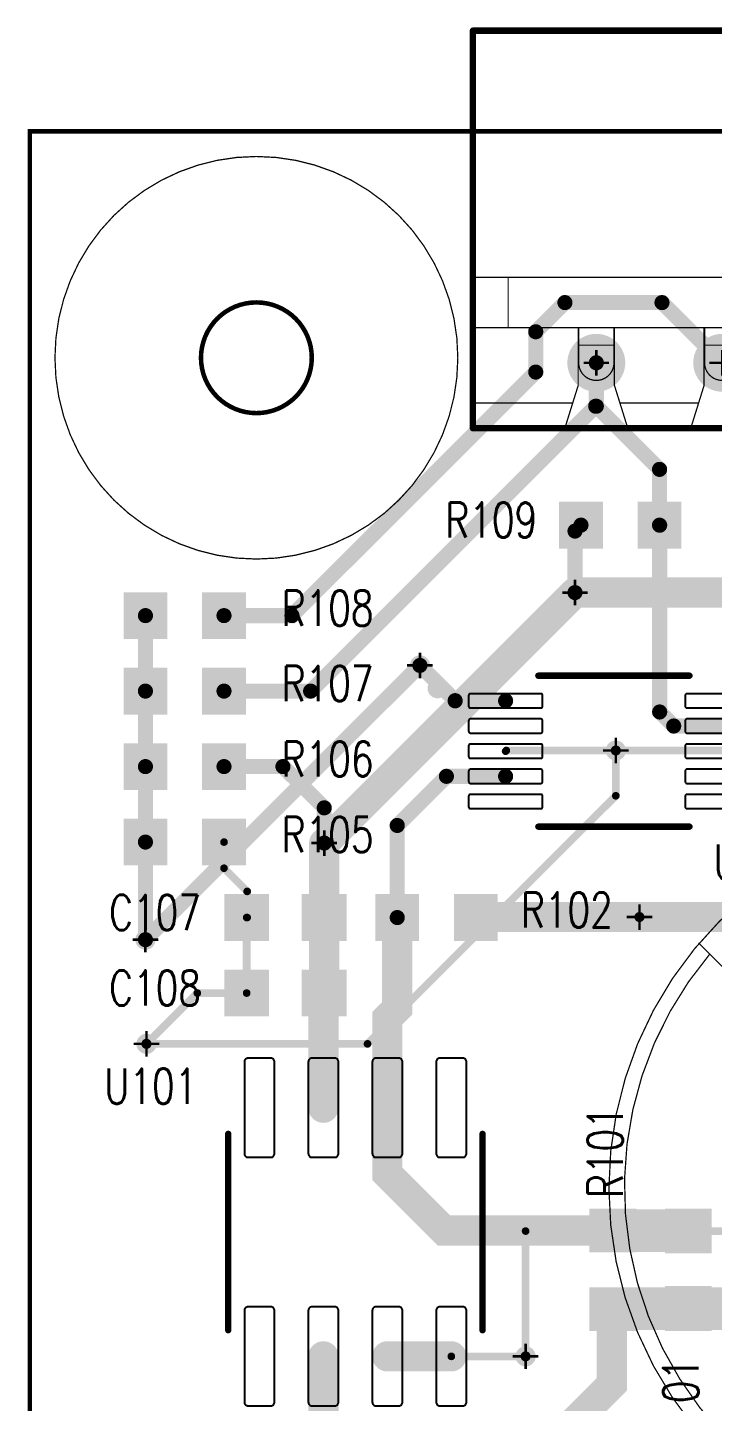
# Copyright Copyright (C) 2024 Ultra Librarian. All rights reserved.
# Model space of a CAD drawing. Extents: x -268 to -157, y -49 to -1.
# Drawn here: x -267.62 to -254.02, y -34.62 to -7.31 of the extents above; entities that cross this region are included whole.
import ezdxf
from ezdxf.enums import TextEntityAlignment as Align

# ---------------------------------------------------------------- set-up
doc = ezdxf.new("R2010")
doc.units = 0
for name, pattern in [('SIG_11', [2, 1, 1]), ('SIG_15', [2, 1, 1]), ('SIG_18', [2, 1, 1]), ('SIG_19', [2, 1, 1]), ('SIG_2', [2, 1, 1]), ('SIG_3', [2, 1, 1]), ('SIG_6', [2, 1, 1]), ('SIG_7', [2, 1, 1])]:
    doc.linetypes.add(name, pattern=pattern)
for name, color, linetype in [('2D_LINE_01', 4, 'CONTINUOUS'), ('BOARD_CUTOUT_00', 255, 'CONTINUOUS'), ('BOARD_OUTLINE_00', 255, 'CONTINUOUS'), ('DRIL_PLTE_THRU_01', 4, 'CONTINUOUS'), ('DRIL_PLTE_THRU_02', 216, 'CONTINUOUS'), ('DRIL_SYMBOL', 255, 'CONTINUOUS'), ('PADS_BOT', 6, 'CONTINUOUS'), ('PADS_INNER', 136, 'CONTINUOUS'), ('PADS_TOP', 136, 'CONTINUOUS'), ('PART_NAME_01', 255, 'CONTINUOUS'), ('PART_TOP_2DLINE_126', 255, 'CONTINUOUS'), ('TRACE_01', 4, 'CONTINUOUS'), ('TRACE_02', 6, 'CONTINUOUS'), ('VIAPTS', 4, 'CONTINUOUS')]:
    doc.layers.add(name, color=color, linetype=linetype)
doc.styles.add('W0$1', font='simplex', dxfattribs={"width": 0.75})

# ---------------------------------------------------------------- blocks, each defined once
blk = doc.blocks.new('SMOOTH_0$09')
at = {"const_width": 0.045}
blk.add_lwpolyline([(-0.0225, 0, 1), (0.0225, 0, 1)], format="xyb", close=True, dxfattribs=at)
blk = doc.blocks.new('BOARD_11')
at = {"layer": 'BOARD_CUTOUT_00', "const_width": 0.09}
blk.add_lwpolyline([(3.4, -4.5, 1), (5.6, -4.5, 1)], format="xyb", close=True, dxfattribs=at)
at = {"layer": 'BOARD_OUTLINE_00', "const_width": 0.09}
blk.add_lwpolyline([(0, 0), (0, -34), (65, -34), (65, 0)], close=True, dxfattribs=at)
at = {"layer": 'BOARD_OUTLINE_00'}
blk.add_blockref('SMOOTH_0$09', (0, 0), dxfattribs=at)
blk = doc.blocks.new('SMOOTH_0$0254')
at = {"const_width": 0.0127}
blk.add_lwpolyline([(-0.00635, 0, 1), (0.00635, 0, 1)], format="xyb", close=True, dxfattribs=at)
blk = doc.blocks.new('DRAWING_13')
at = {"layer": '2D_LINE_01', "const_width": 0.0254}
for points in [[(-38.7000006667, 7.4), (-23.8000006667, 7.4)], [(-38.7000006667, 7.4), (-38.7000006667, -0.5)], [(-47.5000006667, 5.4), (-47.5000006667, -28.6)], [(-38.7000006667, 5.4), (-47.5000006667, 5.4)], [(-23.8000006667, 2.5), (-38.7000006667, 2.5)], [(-38.0000006667, 1.5), (-38.0000006667, 2.5)], [(-23.8000006667, 1.5), (-38.7000006667, 1.5)], [(-36.6100006667, 1.5), (-36.6100006667, 0.35)], [(-36.6000006667, 1.5), (-36.6000006667, 0.8)], [(-35.9000006667, 1.5), (-35.9000006667, 0.8)], [(-35.8900006667, 0.35), (-35.8900006667, 1.5)], [(-34.1100006667, 1.5), (-34.1100006667, 0.35)], [(-34.1000006667, 1.5), (-34.1000006667, 0.8)], [(-35.9000006667, 1.15), (-36.6000006667, 1.15)], [(-33.4000006667, 1.15), (-34.1000006667, 1.15)], [(-36.6100006667, 0.35), (-36.8750006667, -0.5)], [(-35.8900006667, 0.35), (-35.6250006667, -0.5)], [(-34.1100006667, 0.35), (-34.3750006667, -0.5)], [(-38.7000006667, 0), (-36.719118, 0)], [(-34.219118, 0), (-35.7808826667, 0)], [(-38.7000006667, -0.5), (-36.8750006667, -0.5)], [(-35.6250006667, -0.5), (-34.3750006667, -0.5)], [(-30.8581473333, -14.0903433333), (-34.210542, -10.7379486667)]]:
    blk.add_lwpolyline(points, dxfattribs=at)
for points in [[(-47.0000006667, 0.9, 1), (-39.0000006667, 0.9, 1)], [(-44.1000006667, 0.9, 1), (-41.9000006667, 0.9, 1)], [(-35.9999753333, -15.5999873333, 1), (-20.9999753333, -15.5999873333, 1)]]:
    blk.add_lwpolyline(points, format="xyb", close=True, dxfattribs=at)
for points in [[(-36.6000006667, 0.8, 1), (-35.9000006667, 0.8)], [(-34.1000006667, 0.8, 1), (-33.4000006667, 0.8)], [(-33.9976993333, -10.9507913333, 23.8592771962), (-33.1491713333, -10.1022633333)]]:
    blk.add_lwpolyline(points, format="xyb", dxfattribs=at)
at = {"layer": '2D_LINE_01'}
for p in [(-38.7000006667, 7.4), (-38.7000006667, 7.4), (-47.5000006667, 5.4), (-47.5000006667, 5.4), (-38.7000006667, 5.4), (-38.7000006667, 2.5), (-38.0000006667, 2.5), (-38.7000006667, 1.5), (-38.0000006667, 1.5), (-36.6100006667, 1.5), (-36.6000006667, 1.5), (-35.9000006667, 1.5), (-35.8900006667, 1.5), (-34.1100006667, 1.5), (-34.1000006667, 1.5), (-36.6000006667, 1.15), (-35.9000006667, 1.15), (-34.1000006667, 1.15), (-36.6000006667, 0.8), (-36.6000006667, 0.8), (-35.9000006667, 0.8), (-35.9000006667, 0.8), (-34.1000006667, 0.8), (-34.1000006667, 0.8), (-36.6100006667, 0.35), (-36.6100006667, 0.35), (-35.8900006667, 0.35), (-35.8900006667, 0.35), (-34.1100006667, 0.35), (-34.1100006667, 0.35), (-38.7000006667, 0), (-36.719118, 0), (-35.7808826667, 0), (-34.219118, 0), (-38.7000006667, -0.5), (-38.7000006667, -0.5), (-36.8750006667, -0.5), (-36.8750006667, -0.5), (-35.6250006667, -0.5), (-35.6250006667, -0.5), (-34.3750006667, -0.5), (-34.3750006667, -0.5), (-34.210542, -10.7379486667), (-33.9976993333, -10.9507913333)]:
    blk.add_blockref('SMOOTH_0$0254', p, dxfattribs=at)
blk = doc.blocks.new('SMOOTH_0$127')
at = {"const_width": 0.0635}
blk.add_lwpolyline([(-0.03175, 0, 1), (0.03175, 0, 1)], format="xyb", close=True, dxfattribs=at)
blk = doc.blocks.new('PART_BODY_TOP_9')
at = {"layer": 'PART_TOP_2DLINE_126', "const_width": 0.1999993333}
blk.add_lwpolyline([(-3.5999926667, 1.25, 1), (-3.3999933333, 1.25, 1)], format="xyb", close=True, dxfattribs=at)
at = {"layer": 'PART_TOP_2DLINE_126', "const_width": 0.127}
for points in [[(-1.4999993333, 1.4999993333), (1.4999993333, 1.4999993333)], [(-1.4999993333, -1.4999993333), (1.4999993333, -1.4999993333)]]:
    blk.add_lwpolyline(points, dxfattribs=at)
at = {"layer": 'PART_TOP_2DLINE_126'}
for p in [(-1.4999993333, 1.4999993333), (1.4999993333, 1.4999993333), (-1.4999993333, -1.4999993333), (1.4999993333, -1.4999993333)]:
    blk.add_blockref('SMOOTH_0$127', p, dxfattribs=at)
blk = doc.blocks.new('DRIL_HOLE_0')
blk.add_lwpolyline([(0, 0, 1), (0, 0, 1)], format="xyb", close=True)
blk = doc.blocks.new('PAD_0')
blk.add_lwpolyline([(0, 0, 1), (0, 0, 1)], format="xyb", close=True)
blk = doc.blocks.new('PAD_17')
blk.add_lwpolyline([(-0.6999473333, -0.1399993333), (0.6999473333, -0.1399993333, 0.4142135624), (0.7349993333, -0.1049473333), (0.7349993333, 0.1049473333, 0.4142135624), (0.6999473333, 0.1399993333), (-0.6999473333, 0.1399993333, 0.4142135624), (-0.7349993333, 0.1049473333), (-0.7349993333, -0.1049473333, 0.4142135624)], format="xyb", close=True)
blk = doc.blocks.new('STK_TOP_103')
at = {"layer": 'DRIL_PLTE_THRU_01'}
blk.add_blockref('DRIL_HOLE_0', (0, 0), dxfattribs=at)
at = {"layer": 'DRIL_PLTE_THRU_02'}
blk.add_blockref('DRIL_HOLE_0', (0, 0), dxfattribs=at)
at = {"layer": 'PADS_BOT'}
blk.add_blockref('PAD_0', (0, 0), dxfattribs=at)
at = {"layer": 'PADS_INNER'}
blk.add_blockref('PAD_0', (0, 0), dxfattribs=at)
at = {"layer": 'PADS_TOP'}
blk.add_blockref('PAD_17', (0, 0), dxfattribs=at)
blk = doc.blocks.new('SYM_TOP_12')
for name, p in [('PART_BODY_TOP_9', (0, 0)), ('STK_TOP_103', (-2.1500006667, 1.0000006667)), ('STK_TOP_103', (2.1500006667, 1.0000006667)), ('STK_TOP_103', (-2.1500006667, 0.4999993333)), ('STK_TOP_103', (2.1500006667, 0.4999993333)), ('STK_TOP_103', (-2.1500006667, 0)), ('STK_TOP_103', (2.1500006667, 0)), ('STK_TOP_103', (-2.1500006667, -0.4999993333)), ('STK_TOP_103', (2.1500006667, -0.4999993333)), ('STK_TOP_103', (-2.1500006667, -1.0000006667)), ('STK_TOP_103', (2.1500006667, -1.0000006667))]:
    blk.add_blockref(name, p)
blk = doc.blocks.new('PART_TOP_22')
blk.add_blockref('SYM_TOP_12', (0, 0))
at = {"layer": 'PART_NAME_01', "style": 'W0$1', "width": 0.75}
blk.add_text('U6', height=0.7, dxfattribs=at).set_placement((1.978, -2.5563333333))
blk = doc.blocks.new('PAD_11')
at = {"const_width": 0.8900006667}
blk.add_lwpolyline([(-0.465, 0), (0.465, 0)], dxfattribs=at)
blk = doc.blocks.new('STK_TOP_109')
at = {"layer": 'DRIL_PLTE_THRU_01'}
blk.add_blockref('DRIL_HOLE_0', (0, 0), dxfattribs=at)
at = {"layer": 'DRIL_PLTE_THRU_02'}
blk.add_blockref('DRIL_HOLE_0', (0, 0), dxfattribs=at)
at = {"layer": 'PADS_BOT'}
blk.add_blockref('PAD_0', (0, 0), dxfattribs=at)
at = {"layer": 'PADS_INNER'}
blk.add_blockref('PAD_0', (0, 0), dxfattribs=at)
at = {"layer": 'PADS_TOP', "rotation": 90}
blk.add_blockref('PAD_11', (0, 0), dxfattribs=at)
blk = doc.blocks.new('SYM_TOP_8')
for p in [(-0.7700013333, 0), (0.7700013333, 0)]:
    blk.add_blockref('STK_TOP_109', p)
blk = doc.blocks.new('PART_TOP_23')
blk.add_blockref('SYM_TOP_8', (0, 0))
at = {"layer": 'PART_NAME_01', "style": 'W0$1', "width": 0.75}
blk.add_text('C101', height=0.7, rotation=-180, dxfattribs=at).set_placement((1.75, -0.4999993333), align=Align.TOP_RIGHT)
blk = doc.blocks.new('PART_TOP_25')
blk.add_blockref('SYM_TOP_8', (0, 0))
at = {"layer": 'PART_NAME_01', "style": 'W0$1', "width": 0.75}
blk.add_text('C107', height=0.7, dxfattribs=at).set_placement((-3.5, -0.25))
blk = doc.blocks.new('PART_TOP_26')
blk.add_blockref('SYM_TOP_8', (0, 0))
at = {"layer": 'PART_NAME_01', "style": 'W0$1', "width": 0.75}
blk.add_text('C108', height=0.7, dxfattribs=at).set_placement((-3.5, -0.25))
blk = doc.blocks.new('PART_BODY_TOP_3')
at = {"layer": 'PART_TOP_2DLINE_126', "const_width": 0.1999993333}
blk.add_lwpolyline([(-4.1399966667, 2.3049993333, 1), (-3.9399973333, 2.3049993333, 1)], format="xyb", close=True, dxfattribs=at)
at = {"layer": 'PART_TOP_2DLINE_126', "const_width": 0.127}
for points in [[(-1.9500013333, 2.5249986667), (1.9500013333, 2.5249986667)], [(-1.9500013333, -2.5249986667), (1.9500013333, -2.5249986667)]]:
    blk.add_lwpolyline(points, dxfattribs=at)
at = {"layer": 'PART_TOP_2DLINE_126'}
for p in [(-1.9500013333, 2.5249986667), (1.9500013333, 2.5249986667), (-1.9500013333, -2.5249986667), (1.9500013333, -2.5249986667)]:
    blk.add_blockref('SMOOTH_0$127', p, dxfattribs=at)
blk = doc.blocks.new('PAD_6')
blk.add_lwpolyline([(-0.9100706667, -0.2999993333), (0.9100706667, -0.2999993333, 0.4142135624), (0.9850006667, -0.2250693333), (0.9850006667, 0.2250693333, 0.4142135624), (0.9100706667, 0.2999993333), (-0.9100706667, 0.2999993333, 0.4142135624), (-0.9850006667, 0.2250693333), (-0.9850006667, -0.2250693333, 0.4142135624)], format="xyb", close=True)
blk = doc.blocks.new('STK_TOP_105')
at = {"layer": 'DRIL_PLTE_THRU_01'}
blk.add_blockref('DRIL_HOLE_0', (0, 0), dxfattribs=at)
at = {"layer": 'DRIL_PLTE_THRU_02'}
blk.add_blockref('DRIL_HOLE_0', (0, 0), dxfattribs=at)
at = {"layer": 'PADS_BOT'}
blk.add_blockref('PAD_0', (0, 0), dxfattribs=at)
at = {"layer": 'PADS_INNER'}
blk.add_blockref('PAD_0', (0, 0), dxfattribs=at)
at = {"layer": 'PADS_TOP'}
blk.add_blockref('PAD_6', (0, 0), dxfattribs=at)
blk = doc.blocks.new('SYM_TOP_6')
for name, p in [('PART_BODY_TOP_3', (0, 0)), ('STK_TOP_105', (-2.47, 1.905)), ('STK_TOP_105', (2.47, 1.905)), ('STK_TOP_105', (-2.47, 0.635)), ('STK_TOP_105', (2.47, 0.635)), ('STK_TOP_105', (-2.47, -0.635)), ('STK_TOP_105', (2.47, -0.635)), ('STK_TOP_105', (-2.47, -1.905)), ('STK_TOP_105', (2.47, -1.905))]:
    blk.add_blockref(name, p)
blk = doc.blocks.new('PART_TOP_33')
blk.add_blockref('SYM_TOP_6', (0, 0))
at = {"layer": 'PART_NAME_01', "style": 'W0$1', "width": 0.75}
blk.add_text('U101', height=0.7, rotation=-90, dxfattribs=at).set_placement((3.2496666667, 3.139), align=Align.TOP_RIGHT)
blk = doc.blocks.new('PAD_13')
at = {"const_width": 0.8700006667}
blk.add_lwpolyline([(-0.465, 0), (0.465, 0)], dxfattribs=at)
blk = doc.blocks.new('STK_TOP_111')
at = {"layer": 'DRIL_PLTE_THRU_01'}
blk.add_blockref('DRIL_HOLE_0', (0, 0), dxfattribs=at)
at = {"layer": 'DRIL_PLTE_THRU_02'}
blk.add_blockref('DRIL_HOLE_0', (0, 0), dxfattribs=at)
at = {"layer": 'PADS_BOT'}
blk.add_blockref('PAD_0', (0, 0), dxfattribs=at)
at = {"layer": 'PADS_INNER'}
blk.add_blockref('PAD_0', (0, 0), dxfattribs=at)
at = {"layer": 'PADS_TOP', "rotation": 90}
blk.add_blockref('PAD_13', (0, 0), dxfattribs=at)
blk = doc.blocks.new('SYM_TOP_10')
for p in [(-0.7800006667, 0), (0.7800006667, 0)]:
    blk.add_blockref('STK_TOP_111', p)
blk = doc.blocks.new('PART_TOP_34')
blk.add_blockref('SYM_TOP_10', (0, 0))
at = {"layer": 'PART_NAME_01', "style": 'W0$1', "width": 0.75}
blk.add_text('R101', height=0.7, rotation=-180, dxfattribs=at).set_placement((-3.25, -0.5), align=Align.TOP_RIGHT)
blk = doc.blocks.new('PART_TOP_35')
blk.add_blockref('SYM_TOP_10', (0, 0))
at = {"layer": 'PART_NAME_01', "style": 'W0$1', "width": 0.75}
blk.add_text('R102', height=0.7, rotation=-180, dxfattribs=at).set_placement((-3.5, -0.5), align=Align.TOP_RIGHT)
blk = doc.blocks.new('PART_TOP_36')
blk.add_blockref('SYM_TOP_10', (0, 0))
at = {"layer": 'PART_NAME_01', "style": 'W0$1', "width": 0.75}
blk.add_text('R105', height=0.7, rotation=-180, dxfattribs=at).set_placement((-3.75, -0.5), align=Align.TOP_RIGHT)
blk = doc.blocks.new('PART_TOP_37')
blk.add_blockref('SYM_TOP_10', (0, 0))
at = {"layer": 'PART_NAME_01', "style": 'W0$1', "width": 0.75}
blk.add_text('R106', height=0.7, rotation=-180, dxfattribs=at).set_placement((-3.75, -0.5), align=Align.TOP_RIGHT)
blk = doc.blocks.new('PART_TOP_38')
blk.add_blockref('SYM_TOP_10', (0, 0))
at = {"layer": 'PART_NAME_01', "style": 'W0$1', "width": 0.75}
blk.add_text('R107', height=0.7, rotation=-180, dxfattribs=at).set_placement((-3.75, -0.5), align=Align.TOP_RIGHT)
blk = doc.blocks.new('PART_TOP_39')
blk.add_blockref('SYM_TOP_10', (0, 0))
at = {"layer": 'PART_NAME_01', "style": 'W0$1', "width": 0.75}
blk.add_text('R108', height=0.7, rotation=-180, dxfattribs=at).set_placement((-3.75, -0.5), align=Align.TOP_RIGHT)
blk = doc.blocks.new('PART_TOP_40')
blk.add_blockref('SYM_TOP_10', (0, 0))
at = {"layer": 'PART_NAME_01', "style": 'W0$1', "width": 0.75}
blk.add_text('R109', height=0.7, rotation=-180, dxfattribs=at).set_placement((1.6483333333, -0.451666), align=Align.TOP_RIGHT)
blk = doc.blocks.new('SMOOTH_0$2')
at = {"const_width": 0.1}
blk.add_lwpolyline([(-0.05, 0, 1), (0.05, 0, 1)], format="xyb", close=True, dxfattribs=at)
blk = doc.blocks.new('PART_BODY_TOP_12')
at = {"layer": 'PART_TOP_2DLINE_126', "const_width": 0.2}
blk.add_lwpolyline([(-5.508, 3.048), (-4.492, 3.048), (-5, 2.286)], close=True, dxfattribs=at)
at = {"layer": 'PART_TOP_2DLINE_126', "const_width": 0.127}
for points in [[(-7.45, 1.3), (-7.45, -6.6)], [(7.45, 1.3), (-7.45, 1.3)], [(7.45, -6.6), (7.45, 1.3)], [(-7.45, -6.6), (7.45, -6.6)]]:
    blk.add_lwpolyline(points, dxfattribs=at)
at = {"layer": 'PART_TOP_2DLINE_126'}
for name, p in [('SMOOTH_0$2', (-5.508, 3.048)), ('SMOOTH_0$2', (-4.492, 3.048)), ('SMOOTH_0$2', (-5, 2.286)), ('SMOOTH_0$127', (-7.45, 1.3)), ('SMOOTH_0$127', (-7.45, 1.3)), ('SMOOTH_0$127', (7.45, 1.3)), ('SMOOTH_0$127', (7.45, 1.3)), ('SMOOTH_0$127', (-7.45, -6.6)), ('SMOOTH_0$127', (-7.45, -6.6)), ('SMOOTH_0$127', (7.45, -6.6)), ('SMOOTH_0$127', (7.45, -6.6))]:
    blk.add_blockref(name, p, dxfattribs=at)
blk = doc.blocks.new('DRIL_SYMBOL_0$8')
at = {"layer": 'DRIL_SYMBOL', "const_width": 0.0508}
for points in [[(0, -0.254), (0, 0.254)], [(-0.254, 0), (0.254, 0)]]:
    blk.add_lwpolyline(points, dxfattribs=at)
blk = doc.blocks.new('DRIL_HOLE_0$8')
at = {"const_width": 0.4}
blk.add_lwpolyline([(-0.2, 0, 1), (0.2, 0, 1)], format="xyb", close=True, dxfattribs=at)
blk.add_blockref('DRIL_SYMBOL_0$8', (0, 0))
blk = doc.blocks.new('PAD_18')
at = {"const_width": 1.15}
blk.add_lwpolyline([(-0.575, 0), (0.575, 0)], dxfattribs=at)
blk = doc.blocks.new('STK_TOP_102')
at = {"layer": 'DRIL_PLTE_THRU_01'}
blk.add_blockref('DRIL_HOLE_0$8', (0, 0), dxfattribs=at)
at = {"layer": 'DRIL_PLTE_THRU_02'}
blk.add_blockref('DRIL_HOLE_0$8', (0, 0), dxfattribs=at)
at = {"layer": 'PADS_BOT'}
blk.add_blockref('PAD_18', (0, 0), dxfattribs=at)
at = {"layer": 'PADS_INNER'}
blk.add_blockref('PAD_18', (0, 0), dxfattribs=at)
at = {"layer": 'PADS_TOP'}
blk.add_blockref('PAD_18', (0, 0), dxfattribs=at)
blk = doc.blocks.new('PAD_20')
at = {"const_width": 0.575}
blk.add_lwpolyline([(0, -0.2875, 1), (0, 0.2875, 1)], format="xyb", close=True, dxfattribs=at)
blk = doc.blocks.new('STK_TOP_101')
at = {"layer": 'DRIL_PLTE_THRU_01'}
blk.add_blockref('DRIL_HOLE_0$8', (0, 0), dxfattribs=at)
at = {"layer": 'DRIL_PLTE_THRU_02'}
blk.add_blockref('DRIL_HOLE_0$8', (0, 0), dxfattribs=at)
at = {"layer": 'PADS_BOT'}
blk.add_blockref('PAD_20', (0, 0), dxfattribs=at)
at = {"layer": 'PADS_INNER'}
blk.add_blockref('PAD_20', (0, 0), dxfattribs=at)
at = {"layer": 'PADS_TOP'}
blk.add_blockref('PAD_20', (0, 0), dxfattribs=at)
blk = doc.blocks.new('SYM_TOP_13')
for name, p in [('PART_BODY_TOP_12', (0, 0)), ('STK_TOP_102', (-5, 0)), ('STK_TOP_101', (-2.5, 0)), ('STK_TOP_101', (0, 0)), ('STK_TOP_101', (2.5, 0)), ('STK_TOP_101', (5, 0))]:
    blk.add_blockref(name, p)
blk = doc.blocks.new('PART_TOP_46')
blk.add_blockref('SYM_TOP_13', (0, 0))
at = {"layer": 'PART_NAME_01', "style": 'W0$1', "width": 0.75}
blk.add_text('J101', height=0.7, dxfattribs=at).set_placement((-9.3269993333, -3.976))
blk = doc.blocks.new('SMOOTH_0$6')
at = {"const_width": 0.3}
blk.add_lwpolyline([(-0.15, 0, 1), (0.15, 0, 1)], format="xyb", close=True, dxfattribs=at)
blk = doc.blocks.new('SMOOTH_0$3')
at = {"const_width": 0.15}
blk.add_lwpolyline([(-0.075, 0, 1), (0.075, 0, 1)], format="xyb", close=True, dxfattribs=at)
blk = doc.blocks.new('SMOOTH_0$85')
at = {"const_width": 0.425}
blk.add_lwpolyline([(-0.2125, 0, 1), (0.2125, 0, 1)], format="xyb", close=True, dxfattribs=at)
blk = doc.blocks.new('SMOOTH_0$1524')
at = {"const_width": 0.0762}
blk.add_lwpolyline([(-0.0381, 0, 1), (0.0381, 0, 1)], format="xyb", close=True, dxfattribs=at)
blk = doc.blocks.new('DRIL_SYMBOL_0$2')
at = {"layer": 'DRIL_SYMBOL', "const_width": 0.0508}
for points in [[(0, -0.254), (0, 0.254)], [(-0.254, 0), (0.254, 0)]]:
    blk.add_lwpolyline(points, dxfattribs=at)
blk = doc.blocks.new('DRIL_HOLE_0$2')
at = {"const_width": 0.1}
blk.add_lwpolyline([(-0.05, 0, 1), (0.05, 0, 1)], format="xyb", close=True, dxfattribs=at)
blk.add_blockref('DRIL_SYMBOL_0$2', (0, 0))
blk = doc.blocks.new('PAD_22')
at = {"const_width": 0.2}
blk.add_lwpolyline([(0, -0.1, 1), (0, 0.1, 1)], format="xyb", close=True, dxfattribs=at)
blk = doc.blocks.new('STK_TOP_66')
at = {"layer": 'DRIL_PLTE_THRU_01'}
blk.add_blockref('DRIL_HOLE_0$2', (0, 0), dxfattribs=at)
at = {"layer": 'DRIL_PLTE_THRU_02'}
blk.add_blockref('DRIL_HOLE_0$2', (0, 0), dxfattribs=at)
at = {"layer": 'PADS_BOT'}
blk.add_blockref('PAD_22', (0, 0), dxfattribs=at)
at = {"layer": 'PADS_INNER'}
blk.add_blockref('PAD_22', (0, 0), dxfattribs=at)
at = {"layer": 'PADS_TOP'}
blk.add_blockref('PAD_22', (0, 0), dxfattribs=at)
blk = doc.blocks.new('SYM_TOP_1')
blk.add_blockref('STK_TOP_66', (0, 0))

msp = doc.modelspace()

# ---------------------------------------------------------------- linework, layer by layer
at = {"layer": 'TRACE_01', "linetype": 'SIG_19', "const_width": 0.3}
msp.add_lwpolyline([(-263.7199993333, -19), (-262.37, -19), (-257.53, -14.16), (-257.53, -13.36), (-256.95, -12.78), (-255.0229993333, -12.78), (-253.8269993333, -13.976)], dxfattribs=at)
at = {"layer": 'TRACE_01', "linetype": 'SIG_3', "const_width": 0.3}
for points in [[(-256.3269993333, -13.976), (-256.3269993333, -14.839)], [(-263.7199993333, -20.5), (-262, -20.5), (-256.339, -14.839), (-256.3269993333, -14.839)], [(-256.3269993333, -14.839), (-255.071666, -16.094), (-255.071666, -17.2016666667)], [(-255.071666, -17.2016666667), (-255.069, -17.2043326667), (-255.069, -20.915), (-254.7903326667, -21.1936673333), (-253.8279993333, -21.1936673333)]]:
    msp.add_lwpolyline(points, dxfattribs=at)
at = {"layer": 'TRACE_01', "linetype": 'SIG_15'}
for points, const_width in [([(-256.75, -18.5420006667), (-256.75, -17.3199993333), (-256.6316673333, -17.2016666667)], 0.3), ([(-263.7199993333, -22), (-262.55, -22), (-261.73, -22.82), (-261.73, -23.52)], 0.3), ([(-261.73, -23.52), (-261.73, -24.9999986667), (-261.7299986667, -25)], 0.6), ([(-261.7299986667, -26.5), (-261.7299986667, -25)], 0.6), ([(-261.746, -28.7796666667), (-261.746, -26.5160013333), (-261.7299986667, -26.5)], 0.6)]:
    msp.add_lwpolyline(points, dxfattribs=dict(at, const_width=const_width))
at = {"layer": 'TRACE_01', "linetype": 'SIG_11', "const_width": 0.3}
for points in [[(-265.2800006667, -19), (-265.2800006667, -20.5)], [(-259.83, -19.99), (-259.13, -20.69), (-259.13, -20.693666), (-258.1280006667, -20.693666)], [(-265.2800006667, -20.5), (-265.2800006667, -22)], [(-265.2800006667, -22), (-265.2800006667, -23.5)], [(-265.2800006667, -23.5), (-265.28, -25.44)]]:
    msp.add_lwpolyline(points, dxfattribs=at)
at = {"layer": 'TRACE_01', "linetype": 'SIG_18'}
for points, const_width in [([(-258.1280006667, -21.6936666667), (-258.114334, -21.68), (-255.94, -21.68)], 0.1524), ([(-263.7199993333, -23.5), (-263.7199993333, -24.0200006667), (-263.26, -24.48), (-263.26, -25)], 0.1524), ([(-263.2700013333, -25), (-263.2700013333, -26.5)], 0.1524), ([(-263.2700013333, -25), (-263.26, -25)], 0.1524), ([(-265.26, -27.51), (-264.25, -26.5), (-263.2700013333, -26.5)], 0.1524), ([(-260.476, -33.7196666667), (-259.206, -33.7196666667)], 0.6), ([(-259.206, -33.7196666667), (-257.7313333333, -33.7196666667), (-257.731, -33.72)], 0.1524)]:
    msp.add_lwpolyline(points, dxfattribs=dict(at, const_width=const_width))
at = {"layer": 'TRACE_01', "linetype": 'SIG_7'}
for points, const_width in [([(-260.2800006667, -25), (-260.2800006667, -23.1700006667), (-259.303666, -22.193666), (-258.1280006667, -22.193666)], 0.3), ([(-260.476, -28.7796666667), (-260.476, -26.9989993333), (-260.2800006667, -26.803), (-260.2800006667, -25)], 0.6), ([(-260.476, -28.7796666667), (-260.476, -30.0939993333), (-259.35, -31.2199993333), (-256, -31.2199993333)], 0.6), ([(-256, -31.2199993333), (-254.5099993333, -31.2199993333), (-254.5, -31.2299986667)], 0.85)]:
    msp.add_lwpolyline(points, dxfattribs=dict(at, const_width=const_width))
at = {"layer": 'TRACE_01', "linetype": 'SIG_2', "const_width": 0.6}
msp.add_lwpolyline([(-258.7199993333, -25), (-258.7099993333, -24.99), (-255.47, -24.99)], dxfattribs=at)
at = {"layer": 'TRACE_01', "linetype": 'SIG_6'}
for points, const_width in [([(-261.746, -33.7196666667), (-261.746, -35.273), (-260.565, -36.454), (-258.198, -36.454), (-256.018, -34.274), (-256.018, -32.7980006667), (-256, -32.7800006667)], 0.6), ([(-256, -32.7800006667), (-255.9900006667, -32.7700013333), (-254.5, -32.7700013333)], 0.85), ([(-254.5, -32.7700013333), (-253, -32.7700013333)], 0.85)]:
    msp.add_lwpolyline(points, dxfattribs=dict(at, const_width=const_width))
at = {"layer": 'TRACE_02', "linetype": 'SIG_15', "const_width": 0.6}
for points in [[(-261.73, -23.52), (-261.7279993333, -23.52), (-256.75, -18.5420006667)], [(-256.75, -18.5420006667), (-249.652, -18.5420006667)]]:
    msp.add_lwpolyline(points, dxfattribs=at)
at = {"layer": 'TRACE_02', "linetype": 'SIG_11', "const_width": 0.3}
msp.add_lwpolyline([(-265.28, -25.44), (-259.83, -19.99)], dxfattribs=at)
at = {"layer": 'TRACE_02', "linetype": 'SIG_18', "const_width": 0.1524}
for points in [[(-255.94, -21.68), (-247.95, -21.68), (-246.76, -20.49)], [(-265.26, -27.51), (-260.87, -27.51), (-255.94, -22.58), (-255.94, -21.68)], [(-257.731, -33.72), (-257.731, -31.23), (-251.501, -31.23)]]:
    msp.add_lwpolyline(points, dxfattribs=at)
at = {"layer": 'TRACE_02', "linetype": 'SIG_2', "const_width": 0.6}
msp.add_lwpolyline([(-239.15, -32.483), (-239.15, -27.89), (-241.546, -25.494), (-242.05, -24.99), (-255.47, -24.99)], dxfattribs=at)

# ---------------------------------------------------------------- block references
for name, p in [('DRAWING_13', (-220.0769993333, -14.776)), ('BOARD_11', (-267.577, -9.376)), ('PART_TOP_22', (-255.978, -21.6936666667)), ('PART_TOP_25', (-262.5, -25)), ('PART_TOP_26', (-262.5, -26.5))]:
    msp.add_blockref(name, p)
for name, p, rotation in [('PART_TOP_46', (-251.3269993333, -13.976), 180), ('PART_TOP_40', (-255.8516666667, -17.2016666667), 180), ('PART_TOP_39', (-264.5, -19), 180), ('PART_TOP_38', (-264.5, -20.5), 180), ('PART_TOP_37', (-264.5, -22), 180), ('PART_TOP_36', (-264.5, -23.5), 180), ('PART_TOP_35', (-259.5, -25), 180), ('PART_TOP_33', (-261.111, -31.2496666667), 90), ('PART_TOP_34', (-256, -32), 270), ('PART_TOP_23', (-254.5, -32), 270)]:
    msp.add_blockref(name, p, dxfattribs=dict(rotation=rotation))
at = {"layer": 'TRACE_01'}
for name, p in [('SMOOTH_0$3', (-256.95, -12.78)), ('SMOOTH_0$3', (-255.0229993333, -12.78)), ('SMOOTH_0$3', (-257.53, -13.36)), ('SMOOTH_0$3', (-256.3269993333, -13.976)), ('SMOOTH_0$3', (-257.53, -14.16)), ('SMOOTH_0$3', (-256.339, -14.839)), ('SMOOTH_0$3', (-256.3269993333, -14.839)), ('SMOOTH_0$3', (-256.3269993333, -14.839)), ('SMOOTH_0$3', (-256.3269993333, -14.839)), ('SMOOTH_0$3', (-255.071666, -16.094)), ('SMOOTH_0$3', (-256.75, -17.3199993333)), ('SMOOTH_0$3', (-256.6316673333, -17.2016666667)), ('SMOOTH_0$3', (-255.071666, -17.2016666667)), ('SMOOTH_0$3', (-255.071666, -17.2016666667)), ('SMOOTH_0$3', (-255.069, -17.2043326667)), ('SMOOTH_0$3', (-256.75, -18.5420006667)), ('SMOOTH_0$3', (-265.2800006667, -19)), ('SMOOTH_0$3', (-263.7199993333, -19)), ('SMOOTH_0$3', (-262.37, -19)), ('SMOOTH_0$3', (-259.83, -19.99)), ('SMOOTH_0$3', (-265.2800006667, -20.5)), ('SMOOTH_0$3', (-265.2800006667, -20.5)), ('SMOOTH_0$3', (-263.7199993333, -20.5)), ('SMOOTH_0$3', (-262, -20.5)), ('SMOOTH_0$3', (-259.13, -20.69)), ('SMOOTH_0$3', (-259.13, -20.693666)), ('SMOOTH_0$3', (-258.1280006667, -20.693666)), ('SMOOTH_0$3', (-255.069, -20.915)), ('SMOOTH_0$3', (-254.7903326667, -21.1936673333)), ('SMOOTH_0$1524', (-258.1280006667, -21.6936666667)), ('SMOOTH_0$1524', (-258.114334, -21.68)), ('SMOOTH_0$1524', (-255.94, -21.68)), ('SMOOTH_0$3', (-265.2800006667, -22)), ('SMOOTH_0$3', (-265.2800006667, -22)), ('SMOOTH_0$3', (-263.7199993333, -22)), ('SMOOTH_0$3', (-262.55, -22)), ('SMOOTH_0$3', (-259.303666, -22.193666)), ('SMOOTH_0$3', (-258.1280006667, -22.193666)), ('SMOOTH_0$3', (-261.73, -22.82)), ('SMOOTH_0$3', (-260.2800006667, -23.1700006667)), ('SMOOTH_0$3', (-265.2800006667, -23.5)), ('SMOOTH_0$3', (-265.2800006667, -23.5)), ('SMOOTH_0$1524', (-263.7199993333, -23.5)), ('SMOOTH_0$6', (-261.73, -23.52)), ('SMOOTH_0$3', (-261.73, -23.52)), ('SMOOTH_0$1524', (-263.7199993333, -24.0200006667)), ('SMOOTH_0$1524', (-263.26, -24.48)), ('SMOOTH_0$6', (-261.73, -24.9999986667)), ('SMOOTH_0$6', (-261.7299986667, -25)), ('SMOOTH_0$6', (-260.2800006667, -25)), ('SMOOTH_0$6', (-258.7199993333, -25)), ('SMOOTH_0$6', (-258.7099993333, -24.99)), ('SMOOTH_0$6', (-255.47, -24.99)), ('SMOOTH_0$1524', (-263.2700013333, -25)), ('SMOOTH_0$1524', (-263.2700013333, -25)), ('SMOOTH_0$1524', (-263.26, -25)), ('SMOOTH_0$1524', (-263.26, -25)), ('SMOOTH_0$3', (-260.2800006667, -25)), ('SMOOTH_0$3', (-265.28, -25.44)), ('SMOOTH_0$6', (-261.7299986667, -26.5)), ('SMOOTH_0$6', (-261.7299986667, -26.5)), ('SMOOTH_0$1524', (-264.25, -26.5)), ('SMOOTH_0$1524', (-263.2700013333, -26.5)), ('SMOOTH_0$1524', (-263.2700013333, -26.5)), ('SMOOTH_0$6', (-261.746, -26.5160013333)), ('SMOOTH_0$6', (-260.476, -26.9989993333)), ('SMOOTH_0$6', (-260.2800006667, -26.803)), ('SMOOTH_0$1524', (-265.26, -27.51)), ('SMOOTH_0$6', (-261.746, -28.7796666667)), ('SMOOTH_0$6', (-260.476, -28.7796666667)), ('SMOOTH_0$6', (-260.476, -28.7796666667)), ('SMOOTH_0$6', (-260.476, -30.0939993333)), ('SMOOTH_0$85', (-256, -31.2199993333)), ('SMOOTH_0$85', (-254.5099993333, -31.2199993333)), ('SMOOTH_0$85', (-254.5, -31.2299986667)), ('SMOOTH_0$6', (-259.35, -31.2199993333)), ('SMOOTH_0$6', (-256, -31.2199993333)), ('SMOOTH_0$85', (-256, -32.7800006667)), ('SMOOTH_0$85', (-255.9900006667, -32.7700013333)), ('SMOOTH_0$6', (-256, -32.7800006667)), ('SMOOTH_0$85', (-254.5, -32.7700013333)), ('SMOOTH_0$85', (-254.5, -32.7700013333)), ('SMOOTH_0$6', (-256.018, -32.7980006667)), ('SMOOTH_0$6', (-261.746, -33.7196666667)), ('SMOOTH_0$6', (-260.476, -33.7196666667)), ('SMOOTH_0$6', (-259.206, -33.7196666667)), ('SMOOTH_0$1524', (-259.206, -33.7196666667)), ('SMOOTH_0$1524', (-257.7313333333, -33.7196666667)), ('SMOOTH_0$1524', (-257.731, -33.72)), ('SMOOTH_0$6', (-256.018, -34.274))]:
    msp.add_blockref(name, p, dxfattribs=at)
at = {"layer": 'TRACE_02'}
for name, p in [('SMOOTH_0$6', (-256.75, -18.5420006667)), ('SMOOTH_0$6', (-256.75, -18.5420006667)), ('SMOOTH_0$3', (-259.83, -19.99)), ('SMOOTH_0$1524', (-255.94, -21.68)), ('SMOOTH_0$1524', (-255.94, -21.68)), ('SMOOTH_0$1524', (-255.94, -22.58)), ('SMOOTH_0$6', (-261.73, -23.52)), ('SMOOTH_0$6', (-261.7279993333, -23.52)), ('SMOOTH_0$3', (-265.28, -25.44)), ('SMOOTH_0$1524', (-265.26, -27.51)), ('SMOOTH_0$1524', (-260.87, -27.51)), ('SMOOTH_0$1524', (-257.731, -31.23)), ('SMOOTH_0$1524', (-257.731, -33.72))]:
    msp.add_blockref(name, p, dxfattribs=at)
at = {"layer": 'VIAPTS', "linetype": 'SIG_15'}
for p in [(-256.75, -18.5420006667), (-261.73, -23.52)]:
    msp.add_blockref('SYM_TOP_1', p, dxfattribs=at)
at = {"layer": 'VIAPTS', "linetype": 'SIG_11'}
for p in [(-259.83, -19.99), (-265.28, -25.44)]:
    msp.add_blockref('SYM_TOP_1', p, dxfattribs=at)
at = {"layer": 'VIAPTS', "linetype": 'SIG_18'}
for p in [(-255.94, -21.68), (-265.26, -27.51), (-257.731, -33.72)]:
    msp.add_blockref('SYM_TOP_1', p, dxfattribs=at)
at = {"layer": 'VIAPTS', "linetype": 'SIG_2'}
msp.add_blockref('SYM_TOP_1', (-255.47, -24.99), dxfattribs=at)

doc.saveas('drawing.dxf')
